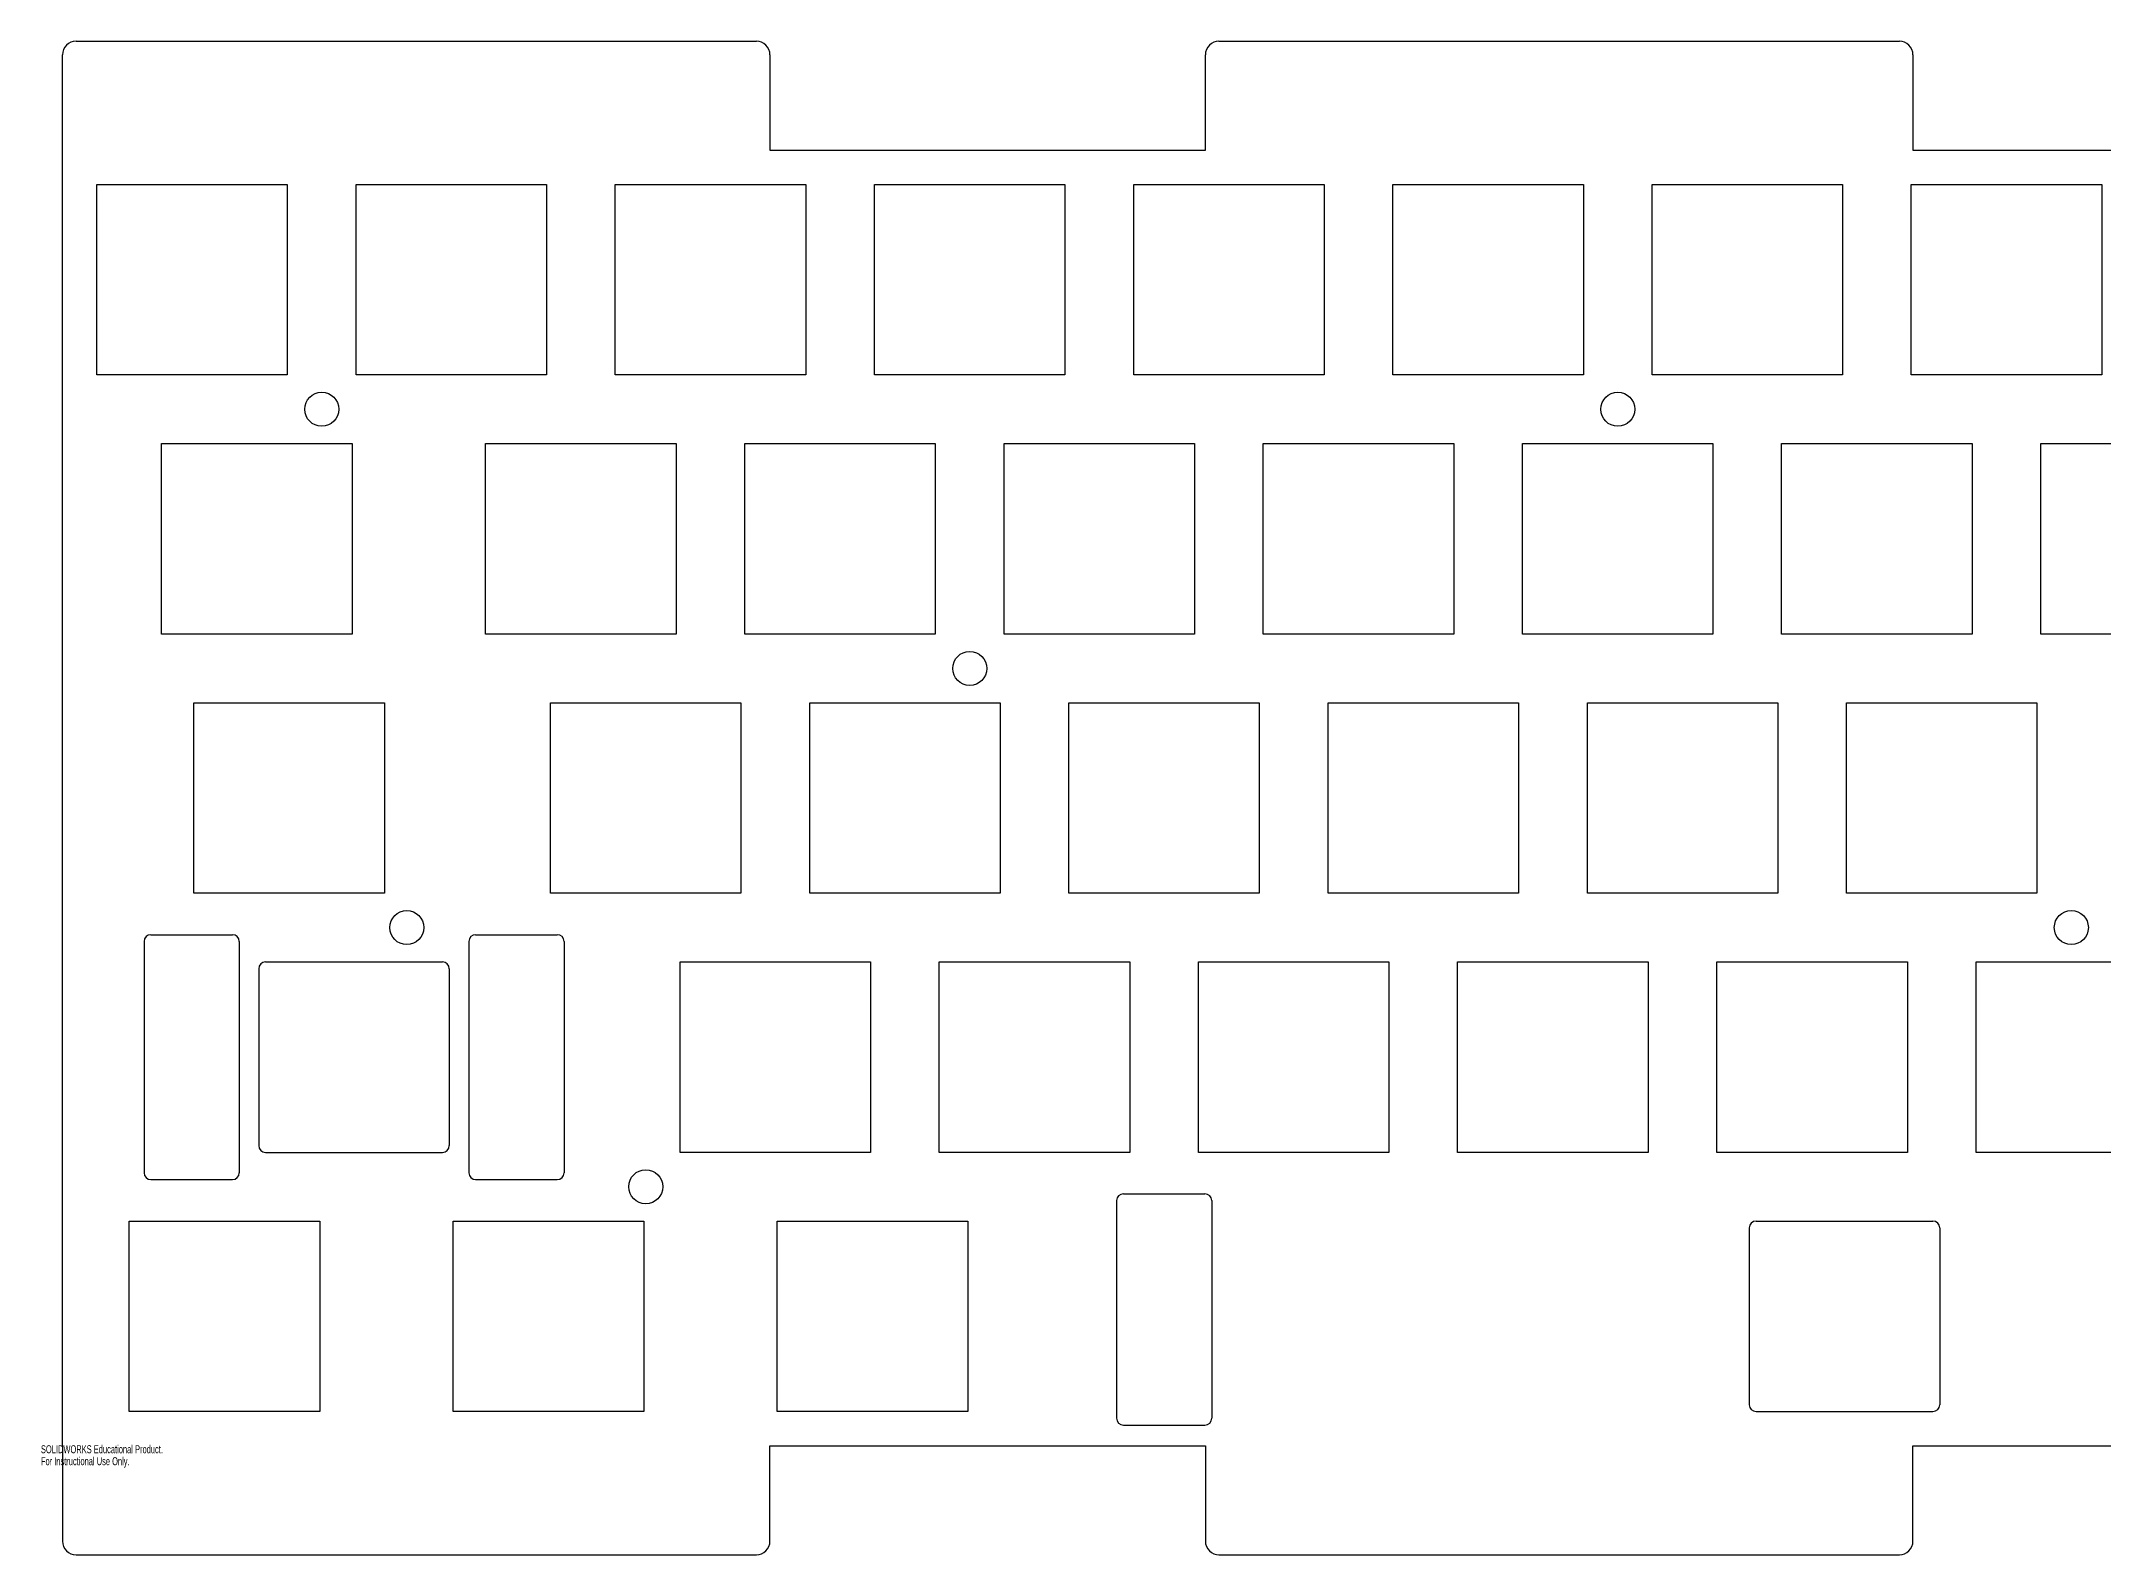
# Model space of a CAD drawing. Header units: inches. Extents: x 0 to 306, y -6 to 105.
# Drawn here: x 0 to 151.6, y -6.4 to 104.8 of the extents above; entities that cross this region are included whole.
import ezdxf

# ---------------------------------------------------------------- set-up
doc = ezdxf.new("R2010")
doc.units = ezdxf.units.IN
doc.header["$MEASUREMENT"] = 0
for name, color, linetype in [('SLD-0', 179, 'Continuous'), ('SLD-0_0', 179, 'Continuous'), ('SLD-0_1', 179, 'Continuous')]:
    doc.layers.add(name, color=color, linetype=linetype)
doc.styles.add('SLDTEXTSTYLE0', font='TXT', dxfattribs={"width": 0.7})

msp = doc.modelspace()

# ---------------------------------------------------------------- linework, layer by layer
at = {"layer": 'SLD-0', "color": 179}
for p, q in [((4.11, 94.32), (18.11, 94.32)), ((4.11, 80.32), (4.11, 94.32)), ((18.11, 94.32), (18.11, 80.32)), ((23.16, 94.32), (37.16, 94.32)), ((23.16, 80.32), (23.16, 94.32)), ((37.16, 94.32), (37.16, 80.32)), ((42.21, 94.32), (56.21, 94.32)), ((42.21, 80.32), (42.21, 94.32)), ((56.21, 94.32), (56.21, 80.32)), ((61.26, 94.32), (75.26, 94.32)), ((61.26, 80.32), (61.26, 94.32)), ((75.26, 94.32), (75.26, 80.32)), ((80.31, 94.32), (94.31, 94.32)), ((80.31, 80.32), (80.31, 94.32)), ((94.31, 94.32), (94.31, 80.32)), ((99.36, 94.32), (113.36, 94.32)), ((99.36, 80.32), (99.36, 94.32)), ((113.36, 94.32), (113.36, 80.32)), ((118.41, 94.32), (132.41, 94.32)), ((118.41, 80.32), (118.41, 94.32)), ((132.41, 94.32), (132.41, 80.32)), ((137.46, 94.32), (151.46, 94.32)), ((137.46, 80.32), (137.46, 94.32)), ((151.46, 94.32), (151.46, 80.32)), ((18.11, 80.32), (4.11, 80.32)), ((37.16, 80.32), (23.16, 80.32)), ((56.21, 80.32), (42.21, 80.32)), ((75.26, 80.32), (61.26, 80.32)), ((94.31, 80.32), (80.31, 80.32)), ((113.36, 80.32), (99.36, 80.32)), ((132.41, 80.32), (118.41, 80.32)), ((151.46, 80.32), (137.46, 80.32)), ((8.87, 75.27), (22.87, 75.27)), ((8.87, 61.27), (8.87, 75.27)), ((22.87, 75.27), (22.87, 61.27)), ((32.68, 75.27), (46.68, 75.27)), ((32.68, 61.27), (32.68, 75.27)), ((46.68, 75.27), (46.68, 61.27)), ((51.73, 75.27), (65.73, 75.27)), ((51.73, 61.27), (51.73, 75.27)), ((65.73, 75.27), (65.73, 61.27)), ((70.78, 75.27), (84.78, 75.27)), ((70.78, 61.27), (70.78, 75.27)), ((84.78, 75.27), (84.78, 61.27)), ((89.83, 75.27), (103.83, 75.27)), ((89.83, 61.27), (89.83, 75.27)), ((103.83, 75.27), (103.83, 61.27)), ((108.88, 75.27), (122.88, 75.27)), ((108.88, 61.27), (108.88, 75.27)), ((122.88, 75.27), (122.88, 61.27)), ((127.93, 75.27), (141.93, 75.27)), ((127.93, 61.27), (127.93, 75.27)), ((141.93, 75.27), (141.93, 61.27)), ((146.98, 75.27), (160.98, 75.27)), ((146.98, 61.27), (146.98, 75.27)), ((22.87, 61.27), (8.87, 61.27)), ((46.68, 61.27), (32.68, 61.27)), ((65.73, 61.27), (51.73, 61.27)), ((84.78, 61.27), (70.78, 61.27)), ((103.83, 61.27), (89.83, 61.27)), ((122.88, 61.27), (108.88, 61.27)), ((141.93, 61.27), (127.93, 61.27)), ((160.98, 61.27), (146.98, 61.27)), ((11.25, 56.22), (25.25, 56.22)), ((11.25, 42.22), (11.25, 56.22)), ((25.25, 56.22), (25.25, 42.22)), ((37.45, 56.22), (51.44, 56.22)), ((37.45, 42.22), (37.45, 56.22)), ((51.44, 56.22), (51.44, 42.22)), ((56.5, 56.22), (70.49, 56.22)), ((56.5, 42.22), (56.5, 56.22)), ((70.49, 56.22), (70.49, 42.22)), ((75.55, 56.22), (89.54, 56.22)), ((75.55, 42.22), (75.55, 56.22)), ((89.54, 56.22), (89.54, 42.22)), ((94.6, 56.22), (108.59, 56.22)), ((94.6, 42.22), (94.6, 56.22)), ((108.59, 56.22), (108.59, 42.22)), ((113.65, 56.22), (127.64, 56.22)), ((113.65, 42.22), (113.65, 56.22)), ((127.64, 56.22), (127.64, 42.22)), ((132.7, 56.22), (146.69, 56.22)), ((132.7, 42.22), (132.7, 56.22)), ((146.69, 56.22), (146.69, 42.22)), ((25.25, 42.22), (11.25, 42.22)), ((51.44, 42.22), (37.45, 42.22)), ((70.49, 42.22), (56.5, 42.22)), ((89.54, 42.22), (75.55, 42.22)), ((108.59, 42.22), (94.6, 42.22)), ((127.64, 42.22), (113.65, 42.22)), ((146.69, 42.22), (132.7, 42.22)), ((46.97, 37.17), (60.97, 37.17)), ((46.97, 23.17), (46.97, 37.17)), ((60.97, 37.17), (60.97, 23.17)), ((66.02, 37.17), (80.02, 37.17)), ((66.02, 23.17), (66.02, 37.17)), ((80.02, 37.17), (80.02, 23.17)), ((85.07, 37.17), (99.07, 37.17)), ((85.07, 23.17), (85.07, 37.17)), ((99.07, 37.17), (99.07, 23.17)), ((104.12, 37.17), (118.12, 37.17)), ((104.12, 23.17), (104.12, 37.17)), ((118.12, 37.17), (118.12, 23.17)), ((123.17, 37.17), (137.17, 37.17)), ((123.17, 23.17), (123.17, 37.17)), ((137.17, 37.17), (137.17, 23.17)), ((142.22, 37.17), (156.22, 37.17)), ((142.22, 23.17), (142.22, 37.17)), ((60.97, 23.17), (46.97, 23.17)), ((80.02, 23.17), (66.02, 23.17)), ((99.07, 23.17), (85.07, 23.17)), ((118.12, 23.17), (104.12, 23.17)), ((137.17, 23.17), (123.17, 23.17)), ((156.22, 23.17), (142.22, 23.17)), ((6.49, 18.12), (20.49, 18.12)), ((6.49, 4.12), (6.49, 18.12)), ((20.49, 18.12), (20.49, 4.12)), ((30.3, 18.12), (44.3, 18.12)), ((30.3, 4.12), (30.3, 18.12)), ((44.3, 18.12), (44.3, 4.12)), ((54.11, 18.12), (68.11, 18.12)), ((54.11, 4.12), (54.11, 18.12)), ((68.11, 18.12), (68.11, 4.12)), ((20.49, 4.12), (6.49, 4.12)), ((44.3, 4.12), (30.3, 4.12)), ((68.11, 4.12), (54.11, 4.12))]:
    msp.add_line(p, q, dxfattribs=at)
at = {"layer": 'SLD-0'}
for p, q in [((7.58, 38.67), (7.58, 21.67)), ((8.08, 39.17), (14.08, 39.17)), ((14.58, 38.67), (14.58, 21.67)), ((31.45, 38.67), (31.45, 21.67)), ((31.95, 39.17), (37.95, 39.17)), ((38.45, 38.67), (38.45, 21.67)), ((16.01, 36.67), (16.01, 23.67)), ((16.51, 37.17), (29.51, 37.17)), ((30.01, 36.67), (30.01, 23.67)), ((16.51, 23.17), (29.51, 23.17)), ((8.08, 21.17), (14.08, 21.17)), ((31.95, 21.17), (37.95, 21.17)), ((79.55, 20.12), (85.55, 20.12)), ((79.05, 19.62), (79.05, 3.62)), ((86.05, 19.62), (86.05, 3.62)), ((125.55, 17.62), (125.55, 4.62)), ((126.05, 18.12), (139.05, 18.12)), ((139.55, 17.62), (139.55, 4.62)), ((79.55, 3.12), (85.55, 3.12)), ((126.05, 4.12), (139.05, 4.12))]:
    msp.add_line(p, q, dxfattribs=at)
for centre in [(20.64, 77.79), (115.89, 77.79), (68.26, 58.74), (26.89, 39.69), (149.22, 39.69), (44.45, 20.64)]:
    msp.add_circle(centre, 1.25, dxfattribs=at)
for centre, start, end in [((8.08, 38.67), 90, 180), ((14.08, 38.67), 0, 90), ((31.95, 38.67), 90, 180), ((37.95, 38.67), 0, 90), ((16.51, 36.67), 90, 180), ((29.51, 36.67), 0, 90), ((16.51, 23.67), 180, 270), ((29.51, 23.67), 270, 0), ((8.08, 21.67), 180, 270), ((14.08, 21.67), 270, 0), ((31.95, 21.67), 180, 270), ((37.95, 21.67), 270, 0), ((79.55, 19.62), 90, 180), ((85.55, 19.62), 0, 90), ((126.05, 17.62), 90, 180), ((139.05, 17.62), 0, 90), ((126.05, 4.62), 180, 270), ((139.05, 4.62), 270, 0), ((79.55, 3.62), 180, 270), ((85.55, 3.62), 270, 0)]:
    msp.add_arc(centre, 0.5, start, end, dxfattribs=at)
at = {"layer": 'SLD-0_0'}
msp.add_line((1.58, 1.59), (1.58, 96.84), dxfattribs=at)
at = {"layer": 'SLD-0_1'}
for p, q in [((2.58, 104.84), (52.58, 104.84)), ((86.58, 104.84), (136.58, 104.84)), ((1.58, 96.84), (1.58, 103.84)), ((53.58, 103.84), (53.58, 96.84)), ((85.58, 96.84), (85.58, 103.84)), ((137.58, 103.84), (137.58, 96.84)), ((53.58, 96.84), (85.58, 96.84)), ((137.58, 96.84), (170.38, 96.84)), ((1.58, 1.59), (1.58, -5.41)), ((53.58, -5.41), (53.58, 1.59)), ((53.58, 1.59), (85.58, 1.59)), ((85.58, 1.59), (85.58, -5.41)), ((137.58, -5.41), (137.58, 1.59)), ((137.58, 1.59), (170.42, 1.59)), ((2.58, -6.41), (52.58, -6.41)), ((86.58, -6.41), (136.58, -6.41))]:
    msp.add_line(p, q, dxfattribs=at)
for centre, start, end in [((2.58, 103.84), 90, 180), ((52.58, 103.84), 0, 90), ((86.58, 103.84), 90, 180), ((136.58, 103.84), 0, 90), ((2.58, -5.41), 180, 270), ((52.58, -5.41), 270, 0), ((86.58, -5.41), 179.9917, 270.0551), ((136.58, -5.41), 270.0551, 0)]:
    msp.add_arc(centre, 1, start, end, dxfattribs=at)

# ---------------------------------------------------------------- texts
at = {"color": 7, "linetype": 'Continuous', "char_height": 0.5882, "attachment_point": 1, "style": 'SLDTEXTSTYLE0'}
for s, insert in [('SOLIDWORKS Educational Product.', (0, 1.64)), ('For Instructional Use Only.', (0, 0.76))]:
    msp.add_mtext(s, dxfattribs=dict(at, insert=insert))

doc.saveas('drawing.dxf')
